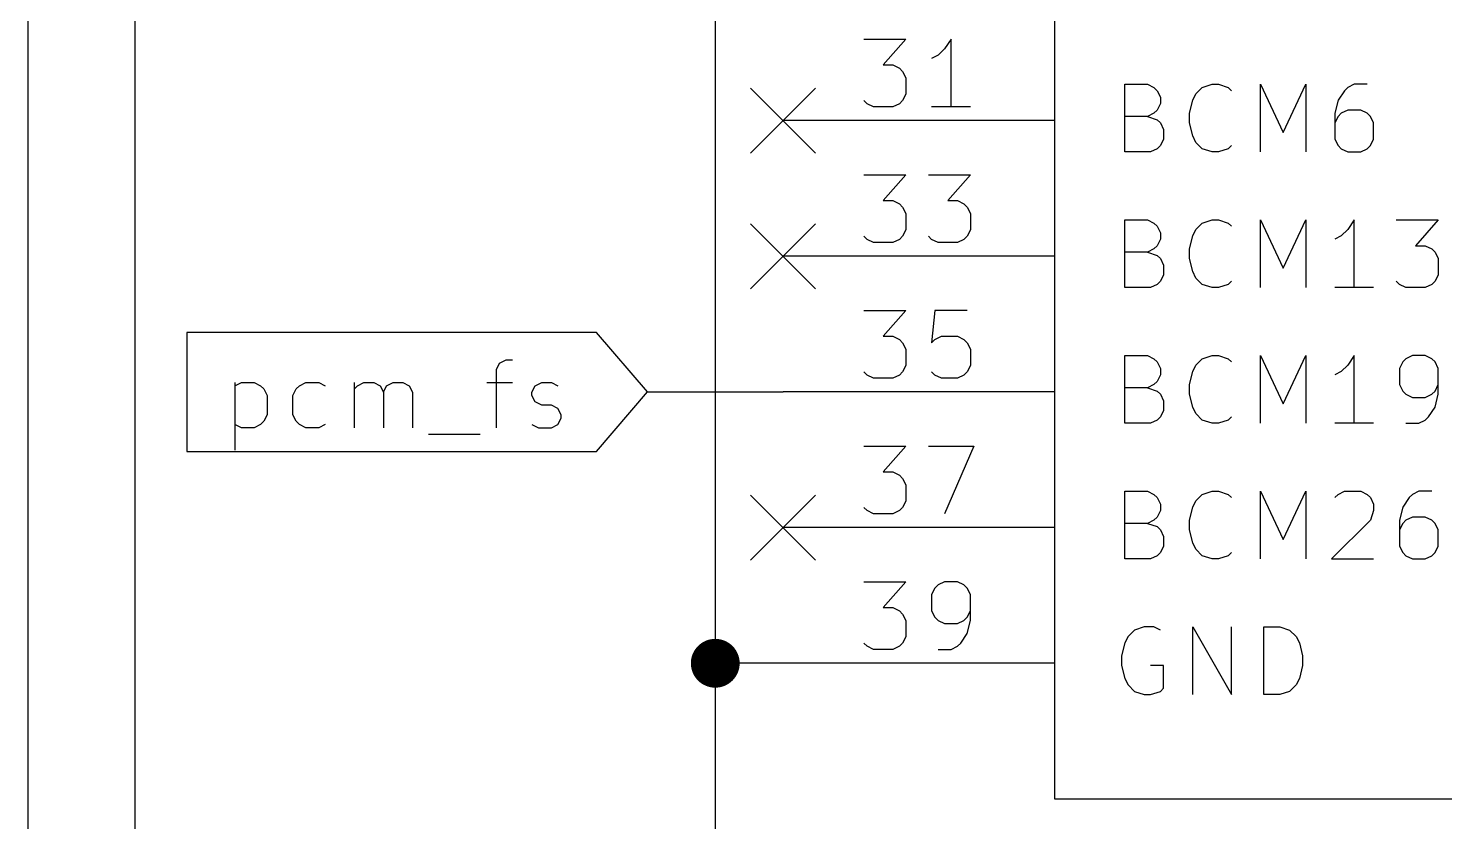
# Model space of a CAD drawing. Extents: x 0.4 to 11.3, y -7.9 to -0.4.
# Drawn here: x 0.394 to 1.438, y -3.067 to -2.482 of the extents above; entities that cross this region are included whole.
import ezdxf

# ---------------------------------------------------------------- set-up
doc = ezdxf.new("R2010")
doc.units = 0
doc.header["$MEASUREMENT"] = 0
for name, color, linetype in [('BLUE2', 5, 'CONTINUOUS'), ('CYAN2', 4, 'CONTINUOUS'), ('GREEN3', 91, 'CONTINUOUS'), ('RED2', 1, 'CONTINUOUS'), ('RED3', 11, 'CONTINUOUS')]:
    doc.layers.add(name, color=color, linetype=linetype)

msp = doc.modelspace()

# ---------------------------------------------------------------- linework, layer by layer
at = {"layer": 'BLUE2', "linetype": 'CONTINUOUS'}
for p, q in [((0.926, -2.526), (0.974, -2.574)), ((0.974, -2.526), (0.926, -2.574)), ((0.926, -2.626), (0.974, -2.674)), ((0.974, -2.626), (0.926, -2.674)), ((0.926, -2.826), (0.974, -2.874)), ((0.974, -2.826), (0.926, -2.874))]:
    msp.add_line(p, q, dxfattribs=at)
at = {"layer": 'CYAN2', "linetype": 'CONTINUOUS'}
for p, q in [((1.2019, -2.5731), (1.2019, -2.5231)), ((1.2019, -2.5231), (1.2186, -2.5231)), ((1.2019, -2.5731), (1.2019, -2.5231)), ((1.2019, -2.5231), (1.2186, -2.5231)), ((1.2186, -2.5231), (1.2233, -2.5255)), ((1.2186, -2.5231), (1.2233, -2.5255)), ((1.2233, -2.5255), (1.2257, -2.5279)), ((1.2233, -2.5255), (1.2257, -2.5279)), ((1.2543, -2.5303), (1.259, -2.5255)), ((1.2543, -2.5303), (1.259, -2.5255)), ((1.259, -2.5255), (1.2662, -2.5231)), ((1.259, -2.5255), (1.2662, -2.5231)), ((1.2662, -2.5231), (1.2709, -2.5231)), ((1.2662, -2.5231), (1.2709, -2.5231)), ((1.2709, -2.5231), (1.2781, -2.5255)), ((1.2709, -2.5231), (1.2781, -2.5255)), ((1.2781, -2.5255), (1.2805, -2.5279)), ((1.2781, -2.5255), (1.2805, -2.5279)), ((1.3019, -2.5731), (1.3019, -2.5231)), ((1.3019, -2.5231), (1.3186, -2.5588)), ((1.3019, -2.5731), (1.3019, -2.5231)), ((1.3019, -2.5231), (1.3186, -2.5588)), ((1.3186, -2.5588), (1.3352, -2.5231)), ((1.3186, -2.5588), (1.3352, -2.5231)), ((1.3352, -2.5231), (1.3352, -2.5731)), ((1.3352, -2.5231), (1.3352, -2.5731)), ((1.3662, -2.5255), (1.3638, -2.5279)), ((1.3662, -2.5255), (1.3638, -2.5279)), ((1.3709, -2.5231), (1.3662, -2.5255)), ((1.3709, -2.5231), (1.3662, -2.5255)), ((1.3805, -2.5231), (1.3709, -2.5231)), ((1.3805, -2.5231), (1.3709, -2.5231)), ((1.2257, -2.5279), (1.2281, -2.5327)), ((1.2257, -2.5279), (1.2281, -2.5327)), ((1.2281, -2.5327), (1.2281, -2.5374)), ((1.2281, -2.5327), (1.2281, -2.5374)), ((1.2495, -2.5446), (1.2519, -2.535)), ((1.2495, -2.5446), (1.2519, -2.535)), ((1.2519, -2.535), (1.2543, -2.5303)), ((1.2519, -2.535), (1.2543, -2.5303)), ((1.359, -2.535), (1.3567, -2.5446)), ((1.359, -2.535), (1.3567, -2.5446)), ((1.3638, -2.5279), (1.359, -2.535)), ((1.3638, -2.5279), (1.359, -2.535)), ((1.2186, -2.5469), (1.2019, -2.5469)), ((1.2186, -2.5469), (1.2019, -2.5469)), ((1.2233, -2.5446), (1.2186, -2.5469)), ((1.2233, -2.5446), (1.2186, -2.5469)), ((1.2186, -2.5469), (1.2257, -2.5493)), ((1.2186, -2.5469), (1.2257, -2.5493)), ((1.2257, -2.5422), (1.2233, -2.5446)), ((1.2257, -2.5422), (1.2233, -2.5446)), ((1.2281, -2.5374), (1.2257, -2.5422)), ((1.2281, -2.5374), (1.2257, -2.5422)), ((1.2495, -2.5517), (1.2495, -2.5446)), ((1.2495, -2.5517), (1.2495, -2.5446)), ((1.3567, -2.5446), (1.3567, -2.5636)), ((1.3567, -2.5446), (1.3567, -2.5636)), ((1.359, -2.5469), (1.3567, -2.5517)), ((1.359, -2.5469), (1.3567, -2.5517)), ((1.3614, -2.5446), (1.359, -2.5469)), ((1.3614, -2.5446), (1.359, -2.5469)), ((1.3662, -2.5422), (1.3614, -2.5446)), ((1.3662, -2.5422), (1.3614, -2.5446)), ((1.3757, -2.5422), (1.3662, -2.5422)), ((1.3757, -2.5422), (1.3662, -2.5422)), ((1.3805, -2.5446), (1.3757, -2.5422)), ((1.3805, -2.5446), (1.3757, -2.5422)), ((1.3829, -2.5469), (1.3805, -2.5446)), ((1.3829, -2.5469), (1.3805, -2.5446)), ((1.3852, -2.5517), (1.3829, -2.5469)), ((1.3852, -2.5517), (1.3829, -2.5469)), ((1.2257, -2.5493), (1.2281, -2.5517)), ((1.2257, -2.5493), (1.2281, -2.5517)), ((1.2281, -2.5517), (1.2305, -2.5565)), ((1.2281, -2.5517), (1.2305, -2.5565)), ((1.2305, -2.5565), (1.2305, -2.5636)), ((1.2305, -2.5565), (1.2305, -2.5636)), ((1.2519, -2.5612), (1.2495, -2.5517)), ((1.2519, -2.5612), (1.2495, -2.5517)), ((1.3852, -2.5636), (1.3852, -2.5517)), ((1.3852, -2.5636), (1.3852, -2.5517)), ((1.2305, -2.5636), (1.2281, -2.5684)), ((1.2305, -2.5636), (1.2281, -2.5684)), ((1.2543, -2.566), (1.2519, -2.5612)), ((1.2543, -2.566), (1.2519, -2.5612)), ((1.259, -2.5708), (1.2543, -2.566)), ((1.259, -2.5708), (1.2543, -2.566)), ((1.3567, -2.5636), (1.359, -2.5684)), ((1.3567, -2.5636), (1.359, -2.5684)), ((1.3829, -2.5684), (1.3852, -2.5636)), ((1.3829, -2.5684), (1.3852, -2.5636)), ((1.2209, -2.5731), (1.2019, -2.5731)), ((1.2209, -2.5731), (1.2019, -2.5731)), ((1.2257, -2.5708), (1.2209, -2.5731)), ((1.2257, -2.5708), (1.2209, -2.5731)), ((1.2281, -2.5684), (1.2257, -2.5708)), ((1.2281, -2.5684), (1.2257, -2.5708)), ((1.2662, -2.5731), (1.259, -2.5708)), ((1.2662, -2.5731), (1.259, -2.5708)), ((1.2709, -2.5731), (1.2662, -2.5731)), ((1.2709, -2.5731), (1.2662, -2.5731)), ((1.2781, -2.5708), (1.2709, -2.5731)), ((1.2781, -2.5708), (1.2709, -2.5731)), ((1.2805, -2.5684), (1.2781, -2.5708)), ((1.2805, -2.5684), (1.2781, -2.5708)), ((1.359, -2.5684), (1.3614, -2.5708)), ((1.359, -2.5684), (1.3614, -2.5708)), ((1.3614, -2.5708), (1.3662, -2.5731)), ((1.3614, -2.5708), (1.3662, -2.5731)), ((1.3662, -2.5731), (1.3757, -2.5731)), ((1.3662, -2.5731), (1.3757, -2.5731)), ((1.3757, -2.5731), (1.3805, -2.5708)), ((1.3757, -2.5731), (1.3805, -2.5708)), ((1.3805, -2.5708), (1.3829, -2.5684)), ((1.3805, -2.5708), (1.3829, -2.5684)), ((1.2019, -2.6731), (1.2019, -2.6231)), ((1.2019, -2.6231), (1.2186, -2.6231)), ((1.2019, -2.6731), (1.2019, -2.6231)), ((1.2019, -2.6231), (1.2186, -2.6231)), ((1.2186, -2.6231), (1.2233, -2.6255)), ((1.2186, -2.6231), (1.2233, -2.6255)), ((1.2233, -2.6255), (1.2257, -2.6279)), ((1.2233, -2.6255), (1.2257, -2.6279)), ((1.2257, -2.6279), (1.2281, -2.6327)), ((1.2257, -2.6279), (1.2281, -2.6327)), ((1.2519, -2.635), (1.2543, -2.6303)), ((1.2519, -2.635), (1.2543, -2.6303)), ((1.2543, -2.6303), (1.259, -2.6255)), ((1.2543, -2.6303), (1.259, -2.6255)), ((1.259, -2.6255), (1.2662, -2.6231)), ((1.259, -2.6255), (1.2662, -2.6231)), ((1.2662, -2.6231), (1.2709, -2.6231)), ((1.2662, -2.6231), (1.2709, -2.6231)), ((1.2709, -2.6231), (1.2781, -2.6255)), ((1.2709, -2.6231), (1.2781, -2.6255)), ((1.2781, -2.6255), (1.2805, -2.6279)), ((1.2781, -2.6255), (1.2805, -2.6279)), ((1.3019, -2.6731), (1.3019, -2.6231)), ((1.3019, -2.6231), (1.3186, -2.6588)), ((1.3019, -2.6731), (1.3019, -2.6231)), ((1.3019, -2.6231), (1.3186, -2.6588)), ((1.3186, -2.6588), (1.3352, -2.6231)), ((1.3186, -2.6588), (1.3352, -2.6231)), ((1.3352, -2.6231), (1.3352, -2.6731)), ((1.3352, -2.6231), (1.3352, -2.6731)), ((1.3662, -2.6303), (1.3614, -2.635)), ((1.3662, -2.6303), (1.3614, -2.635)), ((1.3709, -2.6231), (1.3662, -2.6303)), ((1.3709, -2.6231), (1.3662, -2.6303)), ((1.3709, -2.6731), (1.3709, -2.6231)), ((1.3709, -2.6731), (1.3709, -2.6231)), ((1.4019, -2.6231), (1.4329, -2.6231)), ((1.4019, -2.6231), (1.4329, -2.6231)), ((1.4329, -2.6231), (1.4162, -2.6422)), ((1.4329, -2.6231), (1.4162, -2.6422)), ((1.2281, -2.6374), (1.2257, -2.6422)), ((1.2281, -2.6374), (1.2257, -2.6422)), ((1.2281, -2.6327), (1.2281, -2.6374)), ((1.2281, -2.6327), (1.2281, -2.6374)), ((1.2495, -2.6446), (1.2519, -2.635)), ((1.2495, -2.6446), (1.2519, -2.635)), ((1.3614, -2.635), (1.3567, -2.6374)), ((1.3614, -2.635), (1.3567, -2.6374)), ((1.2186, -2.6469), (1.2019, -2.6469)), ((1.2186, -2.6469), (1.2019, -2.6469)), ((1.2233, -2.6446), (1.2186, -2.6469)), ((1.2233, -2.6446), (1.2186, -2.6469)), ((1.2186, -2.6469), (1.2257, -2.6493)), ((1.2186, -2.6469), (1.2257, -2.6493)), ((1.2257, -2.6422), (1.2233, -2.6446)), ((1.2257, -2.6422), (1.2233, -2.6446)), ((1.2257, -2.6493), (1.2281, -2.6517)), ((1.2257, -2.6493), (1.2281, -2.6517)), ((1.2495, -2.6517), (1.2495, -2.6446)), ((1.2495, -2.6517), (1.2495, -2.6446)), ((1.4162, -2.6422), (1.4233, -2.6422)), ((1.4162, -2.6422), (1.4233, -2.6422)), ((1.4233, -2.6422), (1.4281, -2.6446)), ((1.4233, -2.6422), (1.4281, -2.6446)), ((1.4281, -2.6446), (1.4305, -2.6469)), ((1.4281, -2.6446), (1.4305, -2.6469)), ((1.4305, -2.6469), (1.4329, -2.6517)), ((1.4305, -2.6469), (1.4329, -2.6517)), ((1.2281, -2.6517), (1.2305, -2.6565)), ((1.2281, -2.6517), (1.2305, -2.6565)), ((1.2305, -2.6565), (1.2305, -2.6636)), ((1.2305, -2.6565), (1.2305, -2.6636)), ((1.2519, -2.6612), (1.2495, -2.6517)), ((1.2519, -2.6612), (1.2495, -2.6517)), ((1.2543, -2.666), (1.2519, -2.6612)), ((1.2543, -2.666), (1.2519, -2.6612)), ((1.4329, -2.6517), (1.4329, -2.6636)), ((1.4329, -2.6517), (1.4329, -2.6636)), ((1.2257, -2.6708), (1.2209, -2.6731)), ((1.2257, -2.6708), (1.2209, -2.6731)), ((1.2281, -2.6684), (1.2257, -2.6708)), ((1.2281, -2.6684), (1.2257, -2.6708)), ((1.2305, -2.6636), (1.2281, -2.6684)), ((1.2305, -2.6636), (1.2281, -2.6684)), ((1.259, -2.6708), (1.2543, -2.666)), ((1.259, -2.6708), (1.2543, -2.666)), ((1.2662, -2.6731), (1.259, -2.6708)), ((1.2662, -2.6731), (1.259, -2.6708)), ((1.2781, -2.6708), (1.2709, -2.6731)), ((1.2781, -2.6708), (1.2709, -2.6731)), ((1.2805, -2.6684), (1.2781, -2.6708)), ((1.2805, -2.6684), (1.2781, -2.6708)), ((1.4043, -2.6708), (1.4019, -2.6684)), ((1.4043, -2.6708), (1.4019, -2.6684)), ((1.409, -2.6731), (1.4043, -2.6708)), ((1.409, -2.6731), (1.4043, -2.6708)), ((1.4281, -2.6708), (1.4233, -2.6731)), ((1.4281, -2.6708), (1.4233, -2.6731)), ((1.4305, -2.6684), (1.4281, -2.6708)), ((1.4305, -2.6684), (1.4281, -2.6708)), ((1.4329, -2.6636), (1.4305, -2.6684)), ((1.4329, -2.6636), (1.4305, -2.6684)), ((1.2209, -2.6731), (1.2019, -2.6731)), ((1.2209, -2.6731), (1.2019, -2.6731)), ((1.2709, -2.6731), (1.2662, -2.6731)), ((1.2709, -2.6731), (1.2662, -2.6731)), ((1.3852, -2.6731), (1.3567, -2.6731)), ((1.3852, -2.6731), (1.3567, -2.6731)), ((1.4233, -2.6731), (1.409, -2.6731)), ((1.4233, -2.6731), (1.409, -2.6731)), ((1.2019, -2.7731), (1.2019, -2.7231)), ((1.2019, -2.7231), (1.2186, -2.7231)), ((1.2019, -2.7731), (1.2019, -2.7231)), ((1.2019, -2.7231), (1.2186, -2.7231)), ((1.2186, -2.7231), (1.2233, -2.7255)), ((1.2186, -2.7231), (1.2233, -2.7255)), ((1.259, -2.7255), (1.2662, -2.7231)), ((1.259, -2.7255), (1.2662, -2.7231)), ((1.2662, -2.7231), (1.2709, -2.7231)), ((1.2662, -2.7231), (1.2709, -2.7231)), ((1.2709, -2.7231), (1.2781, -2.7255)), ((1.2709, -2.7231), (1.2781, -2.7255)), ((1.3019, -2.7731), (1.3019, -2.7231)), ((1.3019, -2.7231), (1.3186, -2.7588)), ((1.3019, -2.7731), (1.3019, -2.7231)), ((1.3019, -2.7231), (1.3186, -2.7588)), ((1.3186, -2.7588), (1.3352, -2.7231)), ((1.3186, -2.7588), (1.3352, -2.7231)), ((1.3352, -2.7231), (1.3352, -2.7731)), ((1.3352, -2.7231), (1.3352, -2.7731)), ((1.3709, -2.7231), (1.3662, -2.7303)), ((1.3709, -2.7231), (1.3662, -2.7303)), ((1.3709, -2.7731), (1.3709, -2.7231)), ((1.3709, -2.7731), (1.3709, -2.7231)), ((1.4138, -2.7231), (1.409, -2.7255)), ((1.4138, -2.7231), (1.409, -2.7255)), ((1.4233, -2.7231), (1.4138, -2.7231)), ((1.4233, -2.7231), (1.4138, -2.7231)), ((1.4281, -2.7255), (1.4233, -2.7231)), ((1.4281, -2.7255), (1.4233, -2.7231)), ((1.2233, -2.7255), (1.2257, -2.7279)), ((1.2233, -2.7255), (1.2257, -2.7279)), ((1.2257, -2.7279), (1.2281, -2.7327)), ((1.2257, -2.7279), (1.2281, -2.7327)), ((1.2281, -2.7327), (1.2281, -2.7374)), ((1.2281, -2.7327), (1.2281, -2.7374)), ((1.2495, -2.7446), (1.2519, -2.735)), ((1.2495, -2.7446), (1.2519, -2.735)), ((1.2519, -2.735), (1.2543, -2.7303)), ((1.2519, -2.735), (1.2543, -2.7303)), ((1.2543, -2.7303), (1.259, -2.7255)), ((1.2543, -2.7303), (1.259, -2.7255)), ((1.2781, -2.7255), (1.2805, -2.7279)), ((1.2781, -2.7255), (1.2805, -2.7279)), ((1.3614, -2.735), (1.3567, -2.7374)), ((1.3614, -2.735), (1.3567, -2.7374)), ((1.3662, -2.7303), (1.3614, -2.735)), ((1.3662, -2.7303), (1.3614, -2.735)), ((1.4067, -2.7279), (1.4043, -2.7327)), ((1.4067, -2.7279), (1.4043, -2.7327)), ((1.4043, -2.7327), (1.4043, -2.7446)), ((1.4043, -2.7327), (1.4043, -2.7446)), ((1.409, -2.7255), (1.4067, -2.7279)), ((1.409, -2.7255), (1.4067, -2.7279)), ((1.4305, -2.7279), (1.4281, -2.7255)), ((1.4305, -2.7279), (1.4281, -2.7255)), ((1.4329, -2.7327), (1.4305, -2.7279)), ((1.4329, -2.7327), (1.4305, -2.7279)), ((1.4329, -2.7517), (1.4329, -2.7327)), ((1.4329, -2.7517), (1.4329, -2.7327)), ((1.2233, -2.7446), (1.2186, -2.7469)), ((1.2233, -2.7446), (1.2186, -2.7469)), ((1.2257, -2.7422), (1.2233, -2.7446)), ((1.2257, -2.7422), (1.2233, -2.7446)), ((1.2281, -2.7374), (1.2257, -2.7422)), ((1.2281, -2.7374), (1.2257, -2.7422)), ((1.2495, -2.7517), (1.2495, -2.7446)), ((1.2495, -2.7517), (1.2495, -2.7446)), ((1.4043, -2.7446), (1.4067, -2.7493)), ((1.4043, -2.7446), (1.4067, -2.7493)), ((1.4305, -2.7493), (1.4329, -2.7446)), ((1.4305, -2.7493), (1.4329, -2.7446)), ((1.2186, -2.7469), (1.2019, -2.7469)), ((1.2186, -2.7469), (1.2019, -2.7469)), ((1.2186, -2.7469), (1.2257, -2.7493)), ((1.2186, -2.7469), (1.2257, -2.7493)), ((1.2257, -2.7493), (1.2281, -2.7517)), ((1.2257, -2.7493), (1.2281, -2.7517)), ((1.2281, -2.7517), (1.2305, -2.7565)), ((1.2281, -2.7517), (1.2305, -2.7565)), ((1.2519, -2.7612), (1.2495, -2.7517)), ((1.2519, -2.7612), (1.2495, -2.7517)), ((1.4067, -2.7493), (1.409, -2.7517)), ((1.4067, -2.7493), (1.409, -2.7517)), ((1.409, -2.7517), (1.4138, -2.7541)), ((1.409, -2.7517), (1.4138, -2.7541)), ((1.4138, -2.7541), (1.4233, -2.7541)), ((1.4138, -2.7541), (1.4233, -2.7541)), ((1.4233, -2.7541), (1.4281, -2.7517)), ((1.4233, -2.7541), (1.4281, -2.7517)), ((1.4281, -2.7517), (1.4305, -2.7493)), ((1.4281, -2.7517), (1.4305, -2.7493)), ((1.4305, -2.7612), (1.4329, -2.7517)), ((1.4305, -2.7612), (1.4329, -2.7517)), ((1.2305, -2.7636), (1.2281, -2.7684)), ((1.2305, -2.7636), (1.2281, -2.7684)), ((1.2305, -2.7565), (1.2305, -2.7636)), ((1.2305, -2.7565), (1.2305, -2.7636)), ((1.2543, -2.766), (1.2519, -2.7612)), ((1.2543, -2.766), (1.2519, -2.7612)), ((1.259, -2.7708), (1.2543, -2.766)), ((1.259, -2.7708), (1.2543, -2.766)), ((1.4257, -2.7684), (1.4305, -2.7612)), ((1.4257, -2.7684), (1.4305, -2.7612)), ((1.2209, -2.7731), (1.2019, -2.7731)), ((1.2209, -2.7731), (1.2019, -2.7731)), ((1.2257, -2.7708), (1.2209, -2.7731)), ((1.2257, -2.7708), (1.2209, -2.7731)), ((1.2281, -2.7684), (1.2257, -2.7708)), ((1.2281, -2.7684), (1.2257, -2.7708)), ((1.2662, -2.7731), (1.259, -2.7708)), ((1.2662, -2.7731), (1.259, -2.7708)), ((1.2709, -2.7731), (1.2662, -2.7731)), ((1.2709, -2.7731), (1.2662, -2.7731)), ((1.2781, -2.7708), (1.2709, -2.7731)), ((1.2781, -2.7708), (1.2709, -2.7731)), ((1.2805, -2.7684), (1.2781, -2.7708)), ((1.2805, -2.7684), (1.2781, -2.7708)), ((1.3852, -2.7731), (1.3567, -2.7731)), ((1.3852, -2.7731), (1.3567, -2.7731)), ((1.409, -2.7731), (1.4186, -2.7731)), ((1.409, -2.7731), (1.4186, -2.7731)), ((1.4186, -2.7731), (1.4233, -2.7708)), ((1.4186, -2.7731), (1.4233, -2.7708)), ((1.4233, -2.7708), (1.4257, -2.7684)), ((1.4233, -2.7708), (1.4257, -2.7684)), ((1.2019, -2.8731), (1.2019, -2.8231)), ((1.2019, -2.8231), (1.2186, -2.8231)), ((1.2019, -2.8731), (1.2019, -2.8231)), ((1.2019, -2.8231), (1.2186, -2.8231)), ((1.2186, -2.8231), (1.2233, -2.8255)), ((1.2186, -2.8231), (1.2233, -2.8255)), ((1.2233, -2.8255), (1.2257, -2.8279)), ((1.2233, -2.8255), (1.2257, -2.8279)), ((1.2257, -2.8279), (1.2281, -2.8327)), ((1.2257, -2.8279), (1.2281, -2.8327)), ((1.2543, -2.8303), (1.259, -2.8255)), ((1.2543, -2.8303), (1.259, -2.8255)), ((1.259, -2.8255), (1.2662, -2.8231)), ((1.259, -2.8255), (1.2662, -2.8231)), ((1.2662, -2.8231), (1.2709, -2.8231)), ((1.2662, -2.8231), (1.2709, -2.8231)), ((1.2709, -2.8231), (1.2781, -2.8255)), ((1.2709, -2.8231), (1.2781, -2.8255)), ((1.2781, -2.8255), (1.2805, -2.8279)), ((1.2781, -2.8255), (1.2805, -2.8279)), ((1.3019, -2.8731), (1.3019, -2.8231)), ((1.3019, -2.8231), (1.3186, -2.8588)), ((1.3019, -2.8731), (1.3019, -2.8231)), ((1.3019, -2.8231), (1.3186, -2.8588)), ((1.3186, -2.8588), (1.3352, -2.8231)), ((1.3186, -2.8588), (1.3352, -2.8231)), ((1.3352, -2.8231), (1.3352, -2.8731)), ((1.3352, -2.8231), (1.3352, -2.8731)), ((1.3567, -2.8279), (1.359, -2.8255)), ((1.3567, -2.8279), (1.359, -2.8255)), ((1.359, -2.8255), (1.3638, -2.8231)), ((1.359, -2.8255), (1.3638, -2.8231)), ((1.3638, -2.8231), (1.3757, -2.8231)), ((1.3638, -2.8231), (1.3757, -2.8231)), ((1.3757, -2.8231), (1.3805, -2.8255)), ((1.3757, -2.8231), (1.3805, -2.8255)), ((1.3805, -2.8255), (1.3829, -2.8279)), ((1.3805, -2.8255), (1.3829, -2.8279)), ((1.3829, -2.8279), (1.3852, -2.8327)), ((1.3829, -2.8279), (1.3852, -2.8327)), ((1.4114, -2.8279), (1.4067, -2.835)), ((1.4114, -2.8279), (1.4067, -2.835)), ((1.4138, -2.8255), (1.4114, -2.8279)), ((1.4138, -2.8255), (1.4114, -2.8279)), ((1.4186, -2.8231), (1.4138, -2.8255)), ((1.4186, -2.8231), (1.4138, -2.8255)), ((1.4281, -2.8231), (1.4186, -2.8231)), ((1.4281, -2.8231), (1.4186, -2.8231)), ((1.2281, -2.8374), (1.2257, -2.8422)), ((1.2281, -2.8374), (1.2257, -2.8422)), ((1.2281, -2.8327), (1.2281, -2.8374)), ((1.2281, -2.8327), (1.2281, -2.8374)), ((1.2495, -2.8446), (1.2519, -2.835)), ((1.2495, -2.8446), (1.2519, -2.835)), ((1.2519, -2.835), (1.2543, -2.8303)), ((1.2519, -2.835), (1.2543, -2.8303)), ((1.3852, -2.8374), (1.3829, -2.8446)), ((1.3852, -2.8374), (1.3829, -2.8446)), ((1.3852, -2.8327), (1.3852, -2.8374)), ((1.3852, -2.8327), (1.3852, -2.8374)), ((1.4067, -2.835), (1.4043, -2.8446)), ((1.4067, -2.835), (1.4043, -2.8446)), ((1.2186, -2.8469), (1.2019, -2.8469)), ((1.2186, -2.8469), (1.2019, -2.8469)), ((1.2233, -2.8446), (1.2186, -2.8469)), ((1.2233, -2.8446), (1.2186, -2.8469)), ((1.2186, -2.8469), (1.2257, -2.8493)), ((1.2186, -2.8469), (1.2257, -2.8493)), ((1.2257, -2.8422), (1.2233, -2.8446)), ((1.2257, -2.8422), (1.2233, -2.8446)), ((1.2257, -2.8493), (1.2281, -2.8517)), ((1.2257, -2.8493), (1.2281, -2.8517)), ((1.2495, -2.8517), (1.2495, -2.8446)), ((1.2495, -2.8517), (1.2495, -2.8446)), ((1.3829, -2.8446), (1.3543, -2.8731)), ((1.3829, -2.8446), (1.3543, -2.8731)), ((1.4043, -2.8446), (1.4043, -2.8636)), ((1.4043, -2.8446), (1.4043, -2.8636)), ((1.4067, -2.8469), (1.4043, -2.8517)), ((1.4067, -2.8469), (1.4043, -2.8517)), ((1.409, -2.8446), (1.4067, -2.8469)), ((1.409, -2.8446), (1.4067, -2.8469)), ((1.4138, -2.8422), (1.409, -2.8446)), ((1.4138, -2.8422), (1.409, -2.8446)), ((1.4233, -2.8422), (1.4138, -2.8422)), ((1.4233, -2.8422), (1.4138, -2.8422)), ((1.4281, -2.8446), (1.4233, -2.8422)), ((1.4281, -2.8446), (1.4233, -2.8422)), ((1.4305, -2.8469), (1.4281, -2.8446)), ((1.4305, -2.8469), (1.4281, -2.8446)), ((1.4329, -2.8517), (1.4305, -2.8469)), ((1.4329, -2.8517), (1.4305, -2.8469)), ((1.2281, -2.8517), (1.2305, -2.8565)), ((1.2281, -2.8517), (1.2305, -2.8565)), ((1.2305, -2.8565), (1.2305, -2.8636)), ((1.2305, -2.8565), (1.2305, -2.8636)), ((1.2519, -2.8612), (1.2495, -2.8517)), ((1.2519, -2.8612), (1.2495, -2.8517)), ((1.4329, -2.8636), (1.4329, -2.8517)), ((1.4329, -2.8636), (1.4329, -2.8517)), ((1.2257, -2.8708), (1.2209, -2.8731)), ((1.2257, -2.8708), (1.2209, -2.8731)), ((1.2281, -2.8684), (1.2257, -2.8708)), ((1.2281, -2.8684), (1.2257, -2.8708)), ((1.2305, -2.8636), (1.2281, -2.8684)), ((1.2305, -2.8636), (1.2281, -2.8684)), ((1.2543, -2.866), (1.2519, -2.8612)), ((1.2543, -2.866), (1.2519, -2.8612)), ((1.259, -2.8708), (1.2543, -2.866)), ((1.259, -2.8708), (1.2543, -2.866)), ((1.2662, -2.8731), (1.259, -2.8708)), ((1.2662, -2.8731), (1.259, -2.8708)), ((1.2781, -2.8708), (1.2709, -2.8731)), ((1.2781, -2.8708), (1.2709, -2.8731)), ((1.2805, -2.8684), (1.2781, -2.8708)), ((1.2805, -2.8684), (1.2781, -2.8708)), ((1.4043, -2.8636), (1.4067, -2.8684)), ((1.4043, -2.8636), (1.4067, -2.8684)), ((1.4067, -2.8684), (1.409, -2.8708)), ((1.4067, -2.8684), (1.409, -2.8708)), ((1.409, -2.8708), (1.4138, -2.8731)), ((1.409, -2.8708), (1.4138, -2.8731)), ((1.4233, -2.8731), (1.4281, -2.8708)), ((1.4233, -2.8731), (1.4281, -2.8708)), ((1.4281, -2.8708), (1.4305, -2.8684)), ((1.4281, -2.8708), (1.4305, -2.8684)), ((1.4305, -2.8684), (1.4329, -2.8636)), ((1.4305, -2.8684), (1.4329, -2.8636)), ((1.2209, -2.8731), (1.2019, -2.8731)), ((1.2209, -2.8731), (1.2019, -2.8731)), ((1.2709, -2.8731), (1.2662, -2.8731)), ((1.2709, -2.8731), (1.2662, -2.8731)), ((1.3543, -2.8731), (1.3852, -2.8731)), ((1.3543, -2.8731), (1.3852, -2.8731)), ((1.4138, -2.8731), (1.4233, -2.8731)), ((1.4138, -2.8731), (1.4233, -2.8731)), ((1.2043, -2.9303), (1.2019, -2.935)), ((1.2043, -2.9303), (1.2019, -2.935)), ((1.209, -2.9255), (1.2043, -2.9303)), ((1.209, -2.9255), (1.2043, -2.9303)), ((1.2162, -2.9231), (1.209, -2.9255)), ((1.2162, -2.9231), (1.209, -2.9255)), ((1.2233, -2.9231), (1.2162, -2.9231)), ((1.2233, -2.9231), (1.2162, -2.9231)), ((1.2281, -2.9255), (1.2233, -2.9231)), ((1.2281, -2.9255), (1.2233, -2.9231)), ((1.2519, -2.9731), (1.2519, -2.9231)), ((1.2519, -2.9231), (1.2805, -2.9731)), ((1.2519, -2.9731), (1.2519, -2.9231)), ((1.2519, -2.9231), (1.2805, -2.9731)), ((1.2805, -2.9731), (1.2805, -2.9231)), ((1.2805, -2.9731), (1.2805, -2.9231)), ((1.3043, -2.9731), (1.3043, -2.9231)), ((1.3043, -2.9231), (1.3162, -2.9231)), ((1.3043, -2.9731), (1.3043, -2.9231)), ((1.3043, -2.9231), (1.3162, -2.9231)), ((1.3162, -2.9231), (1.3233, -2.9255)), ((1.3162, -2.9231), (1.3233, -2.9255)), ((1.3233, -2.9255), (1.3281, -2.9303)), ((1.3233, -2.9255), (1.3281, -2.9303)), ((1.3281, -2.9303), (1.3305, -2.935)), ((1.3281, -2.9303), (1.3305, -2.935)), ((1.2019, -2.935), (1.1995, -2.9446)), ((1.2019, -2.935), (1.1995, -2.9446)), ((1.3305, -2.935), (1.3329, -2.9446)), ((1.3305, -2.935), (1.3329, -2.9446)), ((1.1995, -2.9446), (1.1995, -2.9517)), ((1.1995, -2.9446), (1.1995, -2.9517)), ((1.1995, -2.9517), (1.2019, -2.9612)), ((1.1995, -2.9517), (1.2019, -2.9612)), ((1.2305, -2.9517), (1.2209, -2.9517)), ((1.2305, -2.9517), (1.2209, -2.9517)), ((1.2305, -2.9684), (1.2305, -2.9517)), ((1.2305, -2.9684), (1.2305, -2.9517)), ((1.3329, -2.9517), (1.3305, -2.9612)), ((1.3329, -2.9517), (1.3305, -2.9612)), ((1.3329, -2.9446), (1.3329, -2.9517)), ((1.3329, -2.9446), (1.3329, -2.9517)), ((1.2019, -2.9612), (1.2043, -2.966)), ((1.2019, -2.9612), (1.2043, -2.966)), ((1.3305, -2.9612), (1.3281, -2.966)), ((1.3305, -2.9612), (1.3281, -2.966)), ((1.2043, -2.966), (1.209, -2.9708)), ((1.2043, -2.966), (1.209, -2.9708)), ((1.209, -2.9708), (1.2162, -2.9731)), ((1.209, -2.9708), (1.2162, -2.9731)), ((1.2162, -2.9731), (1.2209, -2.9731)), ((1.2162, -2.9731), (1.2209, -2.9731)), ((1.2209, -2.9731), (1.2281, -2.9708)), ((1.2209, -2.9731), (1.2281, -2.9708)), ((1.2281, -2.9708), (1.2305, -2.9684)), ((1.2281, -2.9708), (1.2305, -2.9684)), ((1.3162, -2.9731), (1.3043, -2.9731)), ((1.3162, -2.9731), (1.3043, -2.9731)), ((1.3233, -2.9708), (1.3162, -2.9731)), ((1.3233, -2.9708), (1.3162, -2.9731)), ((1.3281, -2.966), (1.3233, -2.9708)), ((1.3281, -2.966), (1.3233, -2.9708))]:
    msp.add_line(p, q, dxfattribs=at)
at = {"layer": 'GREEN3', "linetype": 'CONTINUOUS'}
for p, q in [((0.9, -2.25), (0.9, -2.95)), ((0.85, -2.75), (0.95, -2.75)), ((0.95, -2.95), (0.9, -2.95)), ((0.9, -2.95), (0.9, -3.2))]:
    msp.add_line(p, q, dxfattribs=at)
at = {"layer": 'GREEN3', "const_width": 0.018}
msp.add_lwpolyline([(0.891, -2.95, 1), (0.909, -2.95, 1)], format="xyb", close=True, dxfattribs=at)
at = {"layer": 'RED2', "linetype": 'CONTINUOUS'}
for p, q in [((0.3937, -7.8743), (0.3937, -0.3937)), ((0.4724, -7.7956), (0.4724, -0.4724)), ((1.15, -0.95), (1.15, -3.05)), ((1.15, -2.55), (0.95, -2.55)), ((1.15, -2.55), (0.95, -2.55)), ((1.15, -2.65), (0.95, -2.65)), ((1.15, -2.65), (0.95, -2.65)), ((0.8125, -2.7062), (0.5106, -2.7062)), ((0.5106, -2.7062), (0.5106, -2.75)), ((0.85, -2.75), (0.8125, -2.7062)), ((0.7387, -2.7335), (0.7411, -2.7288)), ((0.7387, -2.7764), (0.7387, -2.7335)), ((0.7411, -2.7288), (0.7459, -2.7264)), ((0.7459, -2.7264), (0.7506, -2.7264)), ((0.5459, -2.743), (0.5459, -2.793)), ((0.5459, -2.7454), (0.5507, -2.743)), ((0.5507, -2.743), (0.5602, -2.743)), ((0.5602, -2.743), (0.5649, -2.7454)), ((0.5649, -2.7454), (0.5673, -2.7478)), ((0.5911, -2.7478), (0.5935, -2.7454)), ((0.5935, -2.7454), (0.5983, -2.743)), ((0.5983, -2.743), (0.6078, -2.743)), ((0.6078, -2.743), (0.6126, -2.7454)), ((0.634, -2.7764), (0.634, -2.743)), ((0.634, -2.7478), (0.6364, -2.7454)), ((0.6364, -2.7454), (0.6411, -2.743)), ((0.6411, -2.743), (0.6483, -2.743)), ((0.6483, -2.743), (0.653, -2.7454)), ((0.653, -2.7454), (0.6554, -2.7502)), ((0.6554, -2.7502), (0.6578, -2.7454)), ((0.6578, -2.7454), (0.6626, -2.743)), ((0.6626, -2.743), (0.6697, -2.743)), ((0.6697, -2.743), (0.6745, -2.7454)), ((0.6745, -2.7454), (0.6768, -2.7502)), ((0.7316, -2.743), (0.7506, -2.743)), ((0.7649, -2.7502), (0.7673, -2.7454)), ((0.7673, -2.7454), (0.7721, -2.743)), ((0.7721, -2.743), (0.7792, -2.743)), ((0.7792, -2.743), (0.784, -2.7454)), ((0.5106, -2.75), (0.5106, -2.7938)), ((0.5673, -2.7478), (0.5697, -2.7526)), ((0.5697, -2.7526), (0.5697, -2.7669)), ((0.5887, -2.7526), (0.5911, -2.7478)), ((0.5887, -2.7669), (0.5887, -2.7526)), ((0.6554, -2.7502), (0.6554, -2.7764)), ((0.6768, -2.7502), (0.6768, -2.7764)), ((0.7649, -2.7526), (0.7649, -2.7502)), ((0.7673, -2.7573), (0.7649, -2.7526)), ((0.8125, -2.7938), (0.85, -2.75)), ((1.15, -2.75), (0.95, -2.75)), ((1.15, -2.75), (0.95, -2.75)), ((0.7721, -2.7597), (0.7673, -2.7573)), ((0.7792, -2.7597), (0.7721, -2.7597)), ((0.784, -2.7621), (0.7792, -2.7597)), ((0.7864, -2.7669), (0.784, -2.7621)), ((0.5507, -2.7764), (0.5459, -2.774)), ((0.5602, -2.7764), (0.5507, -2.7764)), ((0.5649, -2.774), (0.5602, -2.7764)), ((0.5673, -2.7716), (0.5649, -2.774)), ((0.5697, -2.7669), (0.5673, -2.7716)), ((0.5911, -2.7716), (0.5887, -2.7669)), ((0.5935, -2.774), (0.5911, -2.7716)), ((0.5983, -2.7764), (0.5935, -2.774)), ((0.6078, -2.7764), (0.5983, -2.7764)), ((0.6126, -2.774), (0.6078, -2.7764)), ((0.7649, -2.774), (0.7697, -2.7764)), ((0.7697, -2.7764), (0.7792, -2.7764)), ((0.7792, -2.7764), (0.784, -2.774)), ((0.784, -2.774), (0.7864, -2.7692)), ((0.7864, -2.7692), (0.7864, -2.7669)), ((0.6887, -2.7811), (0.7268, -2.7811)), ((0.5106, -2.7938), (0.8125, -2.7938)), ((1.15, -2.85), (0.95, -2.85)), ((1.15, -2.85), (0.95, -2.85)), ((1.15, -2.95), (0.95, -2.95)), ((1.15, -2.95), (0.95, -2.95)), ((1.15, -3.05), (2.65, -3.05))]:
    msp.add_line(p, q, dxfattribs=at)
at = {"layer": 'RED3', "linetype": 'CONTINUOUS'}
for p, q in [((1.0095, -2.4899), (1.0405, -2.4899)), ((1.0095, -2.4899), (1.0405, -2.4899)), ((1.0405, -2.4899), (1.0238, -2.5089)), ((1.0405, -2.4899), (1.0238, -2.5089)), ((1.0738, -2.4899), (1.069, -2.497)), ((1.0738, -2.4899), (1.069, -2.497)), ((1.0738, -2.5399), (1.0738, -2.4899)), ((1.0738, -2.5399), (1.0738, -2.4899)), ((1.0643, -2.5018), (1.0595, -2.5042)), ((1.0643, -2.5018), (1.0595, -2.5042)), ((1.069, -2.497), (1.0643, -2.5018)), ((1.069, -2.497), (1.0643, -2.5018)), ((1.0238, -2.5089), (1.031, -2.5089)), ((1.0238, -2.5089), (1.031, -2.5089)), ((1.031, -2.5089), (1.0357, -2.5113)), ((1.031, -2.5089), (1.0357, -2.5113)), ((1.0357, -2.5113), (1.0381, -2.5137)), ((1.0357, -2.5113), (1.0381, -2.5137)), ((1.0381, -2.5137), (1.0405, -2.5184)), ((1.0381, -2.5137), (1.0405, -2.5184)), ((1.0405, -2.5184), (1.0405, -2.5304)), ((1.0405, -2.5184), (1.0405, -2.5304)), ((1.0119, -2.5375), (1.0095, -2.5351)), ((1.0119, -2.5375), (1.0095, -2.5351)), ((1.0381, -2.5351), (1.0357, -2.5375)), ((1.0381, -2.5351), (1.0357, -2.5375)), ((1.0405, -2.5304), (1.0381, -2.5351)), ((1.0405, -2.5304), (1.0381, -2.5351)), ((1.0167, -2.5399), (1.0119, -2.5375)), ((1.0167, -2.5399), (1.0119, -2.5375)), ((1.031, -2.5399), (1.0167, -2.5399)), ((1.031, -2.5399), (1.0167, -2.5399)), ((1.0357, -2.5375), (1.031, -2.5399)), ((1.0357, -2.5375), (1.031, -2.5399)), ((1.0881, -2.5399), (1.0595, -2.5399)), ((1.0881, -2.5399), (1.0595, -2.5399)), ((1.0095, -2.5899), (1.0405, -2.5899)), ((1.0095, -2.5899), (1.0405, -2.5899)), ((1.0405, -2.5899), (1.0238, -2.6089)), ((1.0405, -2.5899), (1.0238, -2.6089)), ((1.0571, -2.5899), (1.0881, -2.5899)), ((1.0571, -2.5899), (1.0881, -2.5899)), ((1.0881, -2.5899), (1.0714, -2.6089)), ((1.0881, -2.5899), (1.0714, -2.6089)), ((1.0238, -2.6089), (1.031, -2.6089)), ((1.0238, -2.6089), (1.031, -2.6089)), ((1.031, -2.6089), (1.0357, -2.6113)), ((1.031, -2.6089), (1.0357, -2.6113)), ((1.0714, -2.6089), (1.0786, -2.6089)), ((1.0714, -2.6089), (1.0786, -2.6089)), ((1.0786, -2.6089), (1.0833, -2.6113)), ((1.0786, -2.6089), (1.0833, -2.6113)), ((1.0357, -2.6113), (1.0381, -2.6137)), ((1.0357, -2.6113), (1.0381, -2.6137)), ((1.0381, -2.6137), (1.0405, -2.6184)), ((1.0381, -2.6137), (1.0405, -2.6184)), ((1.0405, -2.6184), (1.0405, -2.6304)), ((1.0405, -2.6184), (1.0405, -2.6304)), ((1.0833, -2.6113), (1.0857, -2.6137)), ((1.0833, -2.6113), (1.0857, -2.6137)), ((1.0857, -2.6137), (1.0881, -2.6184)), ((1.0857, -2.6137), (1.0881, -2.6184)), ((1.0881, -2.6184), (1.0881, -2.6304)), ((1.0881, -2.6184), (1.0881, -2.6304)), ((1.0405, -2.6304), (1.0381, -2.6351)), ((1.0405, -2.6304), (1.0381, -2.6351)), ((1.0881, -2.6304), (1.0857, -2.6351)), ((1.0881, -2.6304), (1.0857, -2.6351)), ((1.0119, -2.6375), (1.0095, -2.6351)), ((1.0119, -2.6375), (1.0095, -2.6351)), ((1.0167, -2.6399), (1.0119, -2.6375)), ((1.0167, -2.6399), (1.0119, -2.6375)), ((1.031, -2.6399), (1.0167, -2.6399)), ((1.031, -2.6399), (1.0167, -2.6399)), ((1.0357, -2.6375), (1.031, -2.6399)), ((1.0357, -2.6375), (1.031, -2.6399)), ((1.0381, -2.6351), (1.0357, -2.6375)), ((1.0381, -2.6351), (1.0357, -2.6375)), ((1.0595, -2.6375), (1.0571, -2.6351)), ((1.0595, -2.6375), (1.0571, -2.6351)), ((1.0643, -2.6399), (1.0595, -2.6375)), ((1.0643, -2.6399), (1.0595, -2.6375)), ((1.0786, -2.6399), (1.0643, -2.6399)), ((1.0786, -2.6399), (1.0643, -2.6399)), ((1.0833, -2.6375), (1.0786, -2.6399)), ((1.0833, -2.6375), (1.0786, -2.6399)), ((1.0857, -2.6351), (1.0833, -2.6375)), ((1.0857, -2.6351), (1.0833, -2.6375)), ((1.0095, -2.6899), (1.0405, -2.6899)), ((1.0095, -2.6899), (1.0405, -2.6899)), ((1.0405, -2.6899), (1.0238, -2.7089)), ((1.0405, -2.6899), (1.0238, -2.7089)), ((1.0619, -2.6899), (1.0595, -2.7137)), ((1.0619, -2.6899), (1.0595, -2.7137)), ((1.0857, -2.6899), (1.0619, -2.6899)), ((1.0857, -2.6899), (1.0619, -2.6899)), ((1.0238, -2.7089), (1.031, -2.7089)), ((1.0238, -2.7089), (1.031, -2.7089)), ((1.031, -2.7089), (1.0357, -2.7113)), ((1.031, -2.7089), (1.0357, -2.7113)), ((1.0357, -2.7113), (1.0381, -2.7137)), ((1.0357, -2.7113), (1.0381, -2.7137)), ((1.0381, -2.7137), (1.0405, -2.7184)), ((1.0381, -2.7137), (1.0405, -2.7184)), ((1.0595, -2.7137), (1.0619, -2.7113)), ((1.0595, -2.7137), (1.0619, -2.7113)), ((1.0619, -2.7113), (1.0667, -2.7089)), ((1.0619, -2.7113), (1.0667, -2.7089)), ((1.0667, -2.7089), (1.0786, -2.7089)), ((1.0667, -2.7089), (1.0786, -2.7089)), ((1.0786, -2.7089), (1.0833, -2.7113)), ((1.0786, -2.7089), (1.0833, -2.7113)), ((1.0833, -2.7113), (1.0857, -2.7137)), ((1.0833, -2.7113), (1.0857, -2.7137)), ((1.0857, -2.7137), (1.0881, -2.7184)), ((1.0857, -2.7137), (1.0881, -2.7184)), ((1.0405, -2.7184), (1.0405, -2.7304)), ((1.0405, -2.7184), (1.0405, -2.7304)), ((1.0881, -2.7184), (1.0881, -2.7304)), ((1.0881, -2.7184), (1.0881, -2.7304)), ((1.0405, -2.7304), (1.0381, -2.7351)), ((1.0405, -2.7304), (1.0381, -2.7351)), ((1.0881, -2.7304), (1.0857, -2.7351)), ((1.0881, -2.7304), (1.0857, -2.7351)), ((1.0119, -2.7375), (1.0095, -2.7351)), ((1.0119, -2.7375), (1.0095, -2.7351)), ((1.0167, -2.7399), (1.0119, -2.7375)), ((1.0167, -2.7399), (1.0119, -2.7375)), ((1.031, -2.7399), (1.0167, -2.7399)), ((1.031, -2.7399), (1.0167, -2.7399)), ((1.0357, -2.7375), (1.031, -2.7399)), ((1.0357, -2.7375), (1.031, -2.7399)), ((1.0381, -2.7351), (1.0357, -2.7375)), ((1.0381, -2.7351), (1.0357, -2.7375)), ((1.0619, -2.7375), (1.0595, -2.7351)), ((1.0619, -2.7375), (1.0595, -2.7351)), ((1.0667, -2.7399), (1.0619, -2.7375)), ((1.0667, -2.7399), (1.0619, -2.7375)), ((1.0786, -2.7399), (1.0667, -2.7399)), ((1.0786, -2.7399), (1.0667, -2.7399)), ((1.0833, -2.7375), (1.0786, -2.7399)), ((1.0833, -2.7375), (1.0786, -2.7399)), ((1.0857, -2.7351), (1.0833, -2.7375)), ((1.0857, -2.7351), (1.0833, -2.7375)), ((1.0095, -2.7899), (1.0405, -2.7899)), ((1.0095, -2.7899), (1.0405, -2.7899)), ((1.0405, -2.7899), (1.0238, -2.8089)), ((1.0405, -2.7899), (1.0238, -2.8089)), ((1.0571, -2.7899), (1.0905, -2.7899)), ((1.0571, -2.7899), (1.0905, -2.7899)), ((1.0905, -2.7899), (1.069, -2.8399)), ((1.0905, -2.7899), (1.069, -2.8399)), ((1.0238, -2.8089), (1.031, -2.8089)), ((1.0238, -2.8089), (1.031, -2.8089)), ((1.031, -2.8089), (1.0357, -2.8113)), ((1.031, -2.8089), (1.0357, -2.8113)), ((1.0357, -2.8113), (1.0381, -2.8137)), ((1.0357, -2.8113), (1.0381, -2.8137)), ((1.0381, -2.8137), (1.0405, -2.8184)), ((1.0381, -2.8137), (1.0405, -2.8184)), ((1.0405, -2.8184), (1.0405, -2.8304)), ((1.0405, -2.8184), (1.0405, -2.8304)), ((1.0119, -2.8375), (1.0095, -2.8351)), ((1.0119, -2.8375), (1.0095, -2.8351)), ((1.0167, -2.8399), (1.0119, -2.8375)), ((1.0167, -2.8399), (1.0119, -2.8375)), ((1.0357, -2.8375), (1.031, -2.8399)), ((1.0357, -2.8375), (1.031, -2.8399)), ((1.0381, -2.8351), (1.0357, -2.8375)), ((1.0381, -2.8351), (1.0357, -2.8375)), ((1.0405, -2.8304), (1.0381, -2.8351)), ((1.0405, -2.8304), (1.0381, -2.8351)), ((1.031, -2.8399), (1.0167, -2.8399)), ((1.031, -2.8399), (1.0167, -2.8399)), ((1.0095, -2.8899), (1.0405, -2.8899)), ((1.0095, -2.8899), (1.0405, -2.8899)), ((1.0405, -2.8899), (1.0238, -2.9089)), ((1.0405, -2.8899), (1.0238, -2.9089)), ((1.069, -2.8899), (1.0643, -2.8923)), ((1.069, -2.8899), (1.0643, -2.8923)), ((1.0786, -2.8899), (1.069, -2.8899)), ((1.0786, -2.8899), (1.069, -2.8899)), ((1.0833, -2.8923), (1.0786, -2.8899)), ((1.0833, -2.8923), (1.0786, -2.8899)), ((1.0619, -2.8946), (1.0595, -2.8994)), ((1.0619, -2.8946), (1.0595, -2.8994)), ((1.0595, -2.8994), (1.0595, -2.9113)), ((1.0595, -2.8994), (1.0595, -2.9113)), ((1.0643, -2.8923), (1.0619, -2.8946)), ((1.0643, -2.8923), (1.0619, -2.8946)), ((1.0857, -2.8946), (1.0833, -2.8923)), ((1.0857, -2.8946), (1.0833, -2.8923)), ((1.0881, -2.8994), (1.0857, -2.8946)), ((1.0881, -2.8994), (1.0857, -2.8946)), ((1.0881, -2.9184), (1.0881, -2.8994)), ((1.0881, -2.9184), (1.0881, -2.8994)), ((1.0238, -2.9089), (1.031, -2.9089)), ((1.0238, -2.9089), (1.031, -2.9089)), ((1.031, -2.9089), (1.0357, -2.9113)), ((1.031, -2.9089), (1.0357, -2.9113)), ((1.0357, -2.9113), (1.0381, -2.9137)), ((1.0357, -2.9113), (1.0381, -2.9137)), ((1.0595, -2.9113), (1.0619, -2.9161)), ((1.0595, -2.9113), (1.0619, -2.9161)), ((1.0857, -2.9161), (1.0881, -2.9113)), ((1.0857, -2.9161), (1.0881, -2.9113)), ((1.0381, -2.9137), (1.0405, -2.9184)), ((1.0381, -2.9137), (1.0405, -2.9184)), ((1.0405, -2.9184), (1.0405, -2.9304)), ((1.0405, -2.9184), (1.0405, -2.9304)), ((1.0619, -2.9161), (1.0643, -2.9184)), ((1.0619, -2.9161), (1.0643, -2.9184)), ((1.0643, -2.9184), (1.069, -2.9208)), ((1.0643, -2.9184), (1.069, -2.9208)), ((1.069, -2.9208), (1.0786, -2.9208)), ((1.069, -2.9208), (1.0786, -2.9208)), ((1.0786, -2.9208), (1.0833, -2.9184)), ((1.0786, -2.9208), (1.0833, -2.9184)), ((1.0833, -2.9184), (1.0857, -2.9161)), ((1.0833, -2.9184), (1.0857, -2.9161)), ((1.0857, -2.928), (1.0881, -2.9184)), ((1.0857, -2.928), (1.0881, -2.9184)), ((1.0405, -2.9304), (1.0381, -2.9351)), ((1.0405, -2.9304), (1.0381, -2.9351)), ((1.0809, -2.9351), (1.0857, -2.928)), ((1.0809, -2.9351), (1.0857, -2.928)), ((1.0119, -2.9375), (1.0095, -2.9351)), ((1.0119, -2.9375), (1.0095, -2.9351)), ((1.0167, -2.9399), (1.0119, -2.9375)), ((1.0167, -2.9399), (1.0119, -2.9375)), ((1.031, -2.9399), (1.0167, -2.9399)), ((1.031, -2.9399), (1.0167, -2.9399)), ((1.0357, -2.9375), (1.031, -2.9399)), ((1.0357, -2.9375), (1.031, -2.9399)), ((1.0381, -2.9351), (1.0357, -2.9375)), ((1.0381, -2.9351), (1.0357, -2.9375)), ((1.0643, -2.9399), (1.0738, -2.9399)), ((1.0643, -2.9399), (1.0738, -2.9399)), ((1.0738, -2.9399), (1.0786, -2.9375)), ((1.0738, -2.9399), (1.0786, -2.9375)), ((1.0786, -2.9375), (1.0809, -2.9351)), ((1.0786, -2.9375), (1.0809, -2.9351))]:
    msp.add_line(p, q, dxfattribs=at)

doc.saveas('drawing.dxf')
